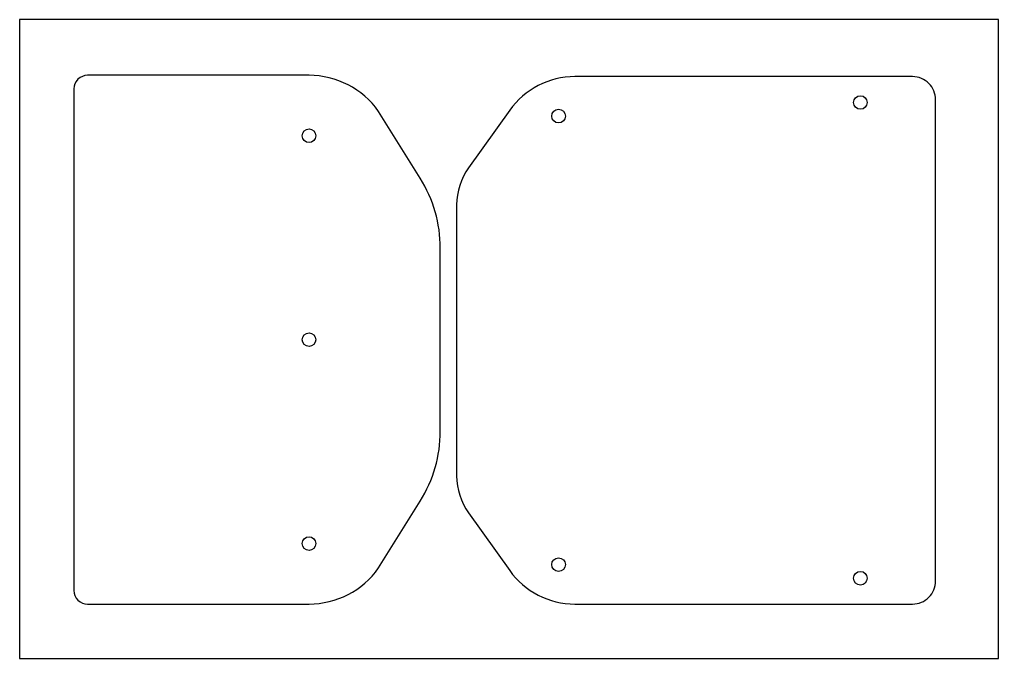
# Model space of a CAD drawing. Header units: millimetres. Extents: x 0 to 720, y 0 to 470.
import ezdxf

# ---------------------------------------------------------------- set-up
doc = ezdxf.new("R2010")
doc.units = ezdxf.units.MM
for name, color, linetype in [('HOLES', 1, 'Continuous'), ('PROFILES', 5, 'Continuous'), ('STOCK_OUTLINE_do_not_cut', 8, 'Continuous')]:
    doc.layers.add(name, color=color, linetype=linetype)

msp = doc.modelspace()

# ---------------------------------------------------------------- linework, layer by layer
at = {"layer": 'HOLES'}
for centre in [(618.47, 409), (396.47, 399), (212.89, 384.5), (212.89, 234.5), (212.89, 84.5), (396.47, 69), (618.47, 59)]:
    msp.add_circle(centre, 5, dxfattribs=at)
at = {"layer": 'PROFILES'}
for points in [[(212.89, 429), (50, 429, 0.414214), (40, 419), (40, 50, 0.414214), (50, 40), (212.89, 40, 0.244279), (263.96, 66.53), (294.73, 115.77, 0.140559), (309.47, 167.17), (309.47, 301.83, 0.140559), (294.73, 353.23), (263.96, 402.47, 0.244279)], [(321.47, 134.35, 0.15643), (330.24, 107.01), (360.52, 64.67, 0.242096), (408.47, 40), (656.8, 40, 0.414214), (673.8, 57), (673.8, 411, 0.414214), (656.8, 428), (408.47, 428, 0.242096), (360.52, 403.33), (330.24, 360.99, 0.15643), (321.47, 333.65)]]:
    msp.add_lwpolyline(points, format="xyb", close=True, dxfattribs=at)
at = {"layer": 'STOCK_OUTLINE_do_not_cut'}
msp.add_lwpolyline([(0, 0), (720, 0), (720, 470), (0, 470)], close=True, dxfattribs=at)

doc.saveas('drawing.dxf')
